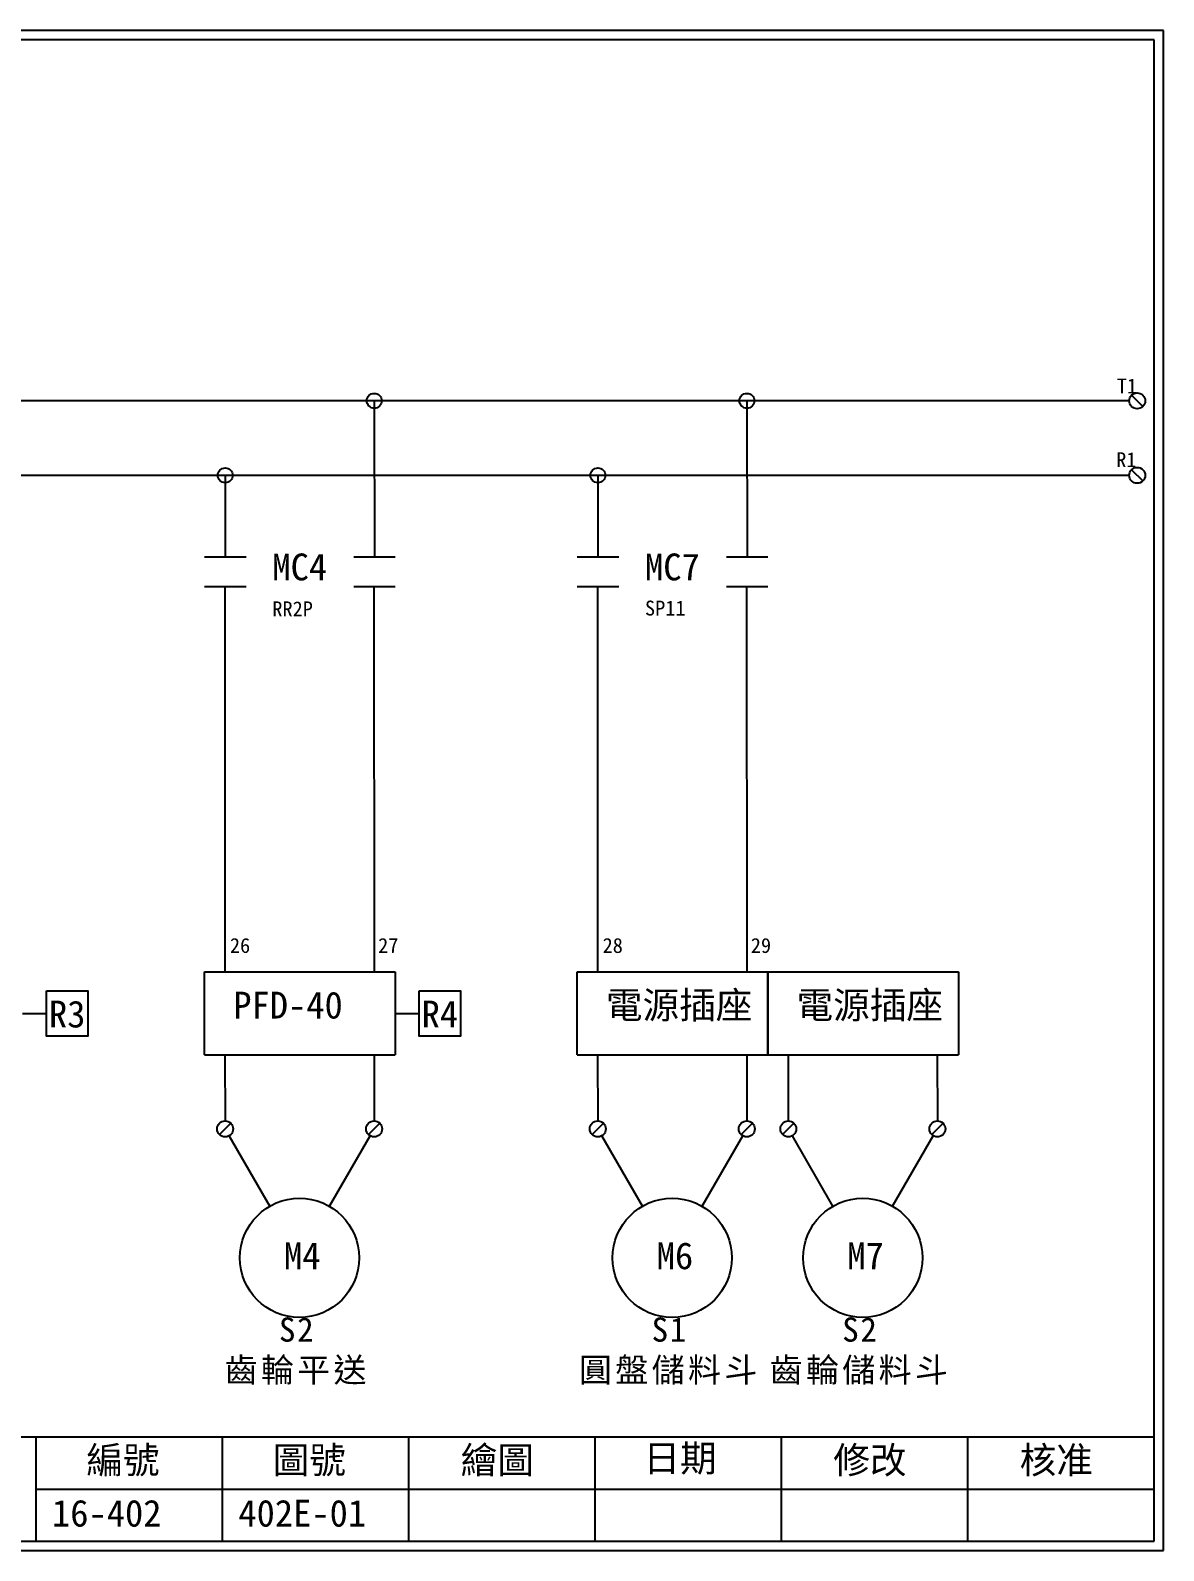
# Model space of a CAD drawing. Extents: x 10 to 297, y 3 to 207.
# Drawn here: x 145 to 297, y 3 to 207 of the extents above; entities that cross this region are included whole.
import ezdxf

# ---------------------------------------------------------------- set-up
doc = ezdxf.new("R2010")
doc.units = 0
doc.layers.get('0').update_dxf_attribs({"linetype": 'CONTINUOUS'})
for name, color, linetype in [('7', 7, 'CONTINUOUS'), ('圖框層', 7, 'CONTINUOUS'), ('標尺寸層', 3, 'CONTINUOUS')]:
    doc.layers.add(name, color=color, linetype=linetype)
doc.styles.add('STSL', font='kaiu.ttf')
doc.styles.add('標楷體', font='kaiu.ttf')

msp = doc.modelspace()

# ---------------------------------------------------------------- linework, layer by layer
for p, q in [((292.39, 157.27), (42.17, 157.27)), ((191.09, 157.27), (191.11, 136.34)), ((241.09, 157.27), (241.11, 136.34)), ((292.39, 147.27), (22.19, 147.27)), ((171.1, 147.27), (171.11, 136.34)), ((221.1, 147.27), (221.11, 136.34)), ((171.04, 132.37), (171.07, 80.65)), ((191.04, 132.37), (191.07, 80.65)), ((221.04, 132.37), (221.07, 80.65)), ((241.04, 132.37), (241.07, 80.65)), ((171.07, 69.51), (171.08, 60.66)), ((191.07, 69.51), (191.08, 60.66)), ((221.07, 69.51), (221.08, 60.66)), ((241.07, 69.51), (241.08, 60.66)), ((246.64, 69.51), (246.65, 60.66)), ((266.64, 69.51), (266.65, 60.66)), ((171.84, 60.34), (170.33, 58.83)), ((191.84, 60.34), (190.33, 58.83)), ((221.84, 60.34), (220.33, 58.83)), ((241.84, 60.34), (240.33, 58.83)), ((247.41, 60.34), (245.89, 58.83)), ((267.41, 60.34), (265.89, 58.83)), ((177.07, 49.21), (171.62, 58.66)), ((185.07, 49.21), (190.53, 58.67)), ((227.07, 49.21), (221.62, 58.66)), ((235.07, 49.21), (240.53, 58.67)), ((252.64, 49.21), (247.19, 58.66)), ((260.64, 49.21), (266.1, 58.67))]:
    msp.add_line(p, q)
for centre, radius in [((171.08, 59.58), 1.07), ((191.08, 59.58), 1.07), ((221.08, 59.58), 1.07), ((241.08, 59.58), 1.07), ((246.65, 59.58), 1.07), ((266.65, 59.58), 1.07), ((181.07, 42.28), 8), ((231.07, 42.28), 8), ((256.64, 42.28), 8)]:
    msp.add_circle(centre, radius)
at = {"layer": '7'}
for centre in [(293.46, 157.27), (293.46, 147.27)]:
    msp.add_circle(centre, 1.07, dxfattribs=at)
at = {"layer": '圖框層', "color": 7}
for p, q in [((297, 206.97), (10, 206.97)), ((297, 3), (297, 206.97)), ((295.75, 205.72), (11.25, 205.72)), ((295.75, 4.25), (295.75, 205.72)), ((11.25, 18.25), (295.75, 18.25)), ((145.75, 4.25), (145.75, 18.25)), ((170.75, 4.25), (170.75, 18.25)), ((195.75, 4.25), (195.75, 18.25)), ((220.75, 4.25), (220.75, 18.25)), ((245.75, 4.25), (245.75, 18.25)), ((270.75, 4.25), (270.75, 18.25)), ((145.75, 11.25), (295.75, 11.25)), ((11.25, 4.25), (295.75, 4.25)), ((10, 3), (297, 3))]:
    msp.add_line(p, q, dxfattribs=at)
at = {"layer": '標尺寸層', "color": 7}
for p, q in [((292.7, 158.03), (294.21, 156.52)), ((292.7, 148.03), (294.21, 146.52)), ((168.34, 136.34), (173.91, 136.34)), ((188.34, 136.34), (193.91, 136.34)), ((218.34, 136.34), (223.91, 136.34)), ((238.34, 136.34), (243.91, 136.34)), ((168.34, 132.37), (173.91, 132.37)), ((188.34, 132.37), (193.91, 132.37)), ((218.34, 132.37), (223.91, 132.37)), ((238.34, 132.37), (243.91, 132.37)), ((168.34, 80.65), (173.91, 80.65)), ((168.34, 69.51), (168.34, 80.65)), ((173.91, 80.65), (188.34, 80.65)), ((188.34, 80.65), (193.91, 80.65)), ((193.91, 80.65), (193.91, 69.51)), ((218.34, 80.65), (223.91, 80.65)), ((218.34, 69.51), (218.34, 80.65)), ((223.91, 80.65), (238.34, 80.65)), ((238.34, 80.65), (243.91, 80.65)), ((243.91, 80.65), (243.91, 69.51)), ((243.91, 80.65), (249.47, 80.65)), ((243.91, 69.51), (243.91, 80.65)), ((249.47, 80.65), (263.91, 80.65)), ((263.91, 80.65), (269.47, 80.65)), ((269.47, 80.65), (269.47, 69.51)), ((143.91, 75.08), (147.14, 75.08)), ((193.91, 75.08), (197.14, 75.08)), ((168.34, 69.51), (173.91, 69.51)), ((173.91, 69.51), (188.34, 69.51)), ((188.34, 69.51), (193.91, 69.51)), ((218.34, 69.51), (223.91, 69.51)), ((223.91, 69.51), (238.34, 69.51)), ((238.34, 69.51), (243.91, 69.51)), ((243.91, 69.51), (249.47, 69.51)), ((249.47, 69.51), (263.91, 69.51)), ((263.91, 69.51), (269.47, 69.51))]:
    msp.add_line(p, q, dxfattribs=at)
for points in [[(147.14, 78.12), (152.69, 78.12), (152.69, 72.04), (147.14, 72.04)], [(197.14, 78.12), (202.69, 78.12), (202.69, 72.04), (197.14, 72.04)]]:
    msp.add_lwpolyline(points, close=True, dxfattribs=at)
for centre in [(191.09, 157.27), (241.09, 157.27), (171.1, 147.27), (221.1, 147.27)]:
    msp.add_circle(centre, 1, dxfattribs=at)

# ---------------------------------------------------------------- texts
at = {"color": 0, "char_height": 3.25, "width": 29.841, "attachment_point": 2, "style": '標楷體'}
for s, insert in [('{\\T1.1;S2\\P齒輪平送}', (180.75, 34.28)), ('{\\T1.1;S1\\P圓盤儲料斗}', (230.75, 34.28)), ('{\\T1.1;S2\\P齒輪儲料斗}', (256.32, 34.28))]:
    msp.add_mtext(s, dxfattribs=dict(at, insert=insert))
at = {"layer": '圖框層', "color": 4, "style": 'STSL'}
for s, height, p in [('T1', 2, (290.73, 158.26)), ('R1', 2, (290.64, 148.37)), ('MC4', 3.6, (177.42, 133.18)), ('MC7', 3.6, (227.42, 133.18)), ('RR2P', 2, (177.42, 128.36)), ('SP11', 2, (227.42, 128.46)), ('26', 2, (171.73, 83.19)), ('27', 2, (191.62, 83.19)), ('28', 2, (221.73, 83.19)), ('29', 2, (241.62, 83.19)), ('PFD-40', 3.6, (172.18, 74.39)), ('電源插座', 3.6, (222.18, 74.39)), ('電源插座', 3.6, (247.75, 74.39)), ('R3', 3.6, (147.45, 73.19)), ('R4', 3.6, (197.45, 73.19)), ('M4', 3.6, (178.99, 40.76)), ('M6', 3.6, (228.99, 40.76)), ('M7', 3.6, (254.56, 40.76)), ('編號', 3.6, (152.47, 13.34)), ('圖號', 3.6, (177.47, 13.34)), ('繪圖', 3.6, (202.69, 13.34)), ('日期', 3.6, (227.22, 13.59)), ('修改', 3.6, (252.69, 13.34)), ('核准', 3.6, (277.69, 13.34)), ('16-402', 3.6, (147.86, 6.22)), ('402E-01', 3.6, (172.86, 6.22))]:
    msp.add_text(s, height=height, dxfattribs=at).set_placement(p)

doc.saveas('drawing.dxf')
